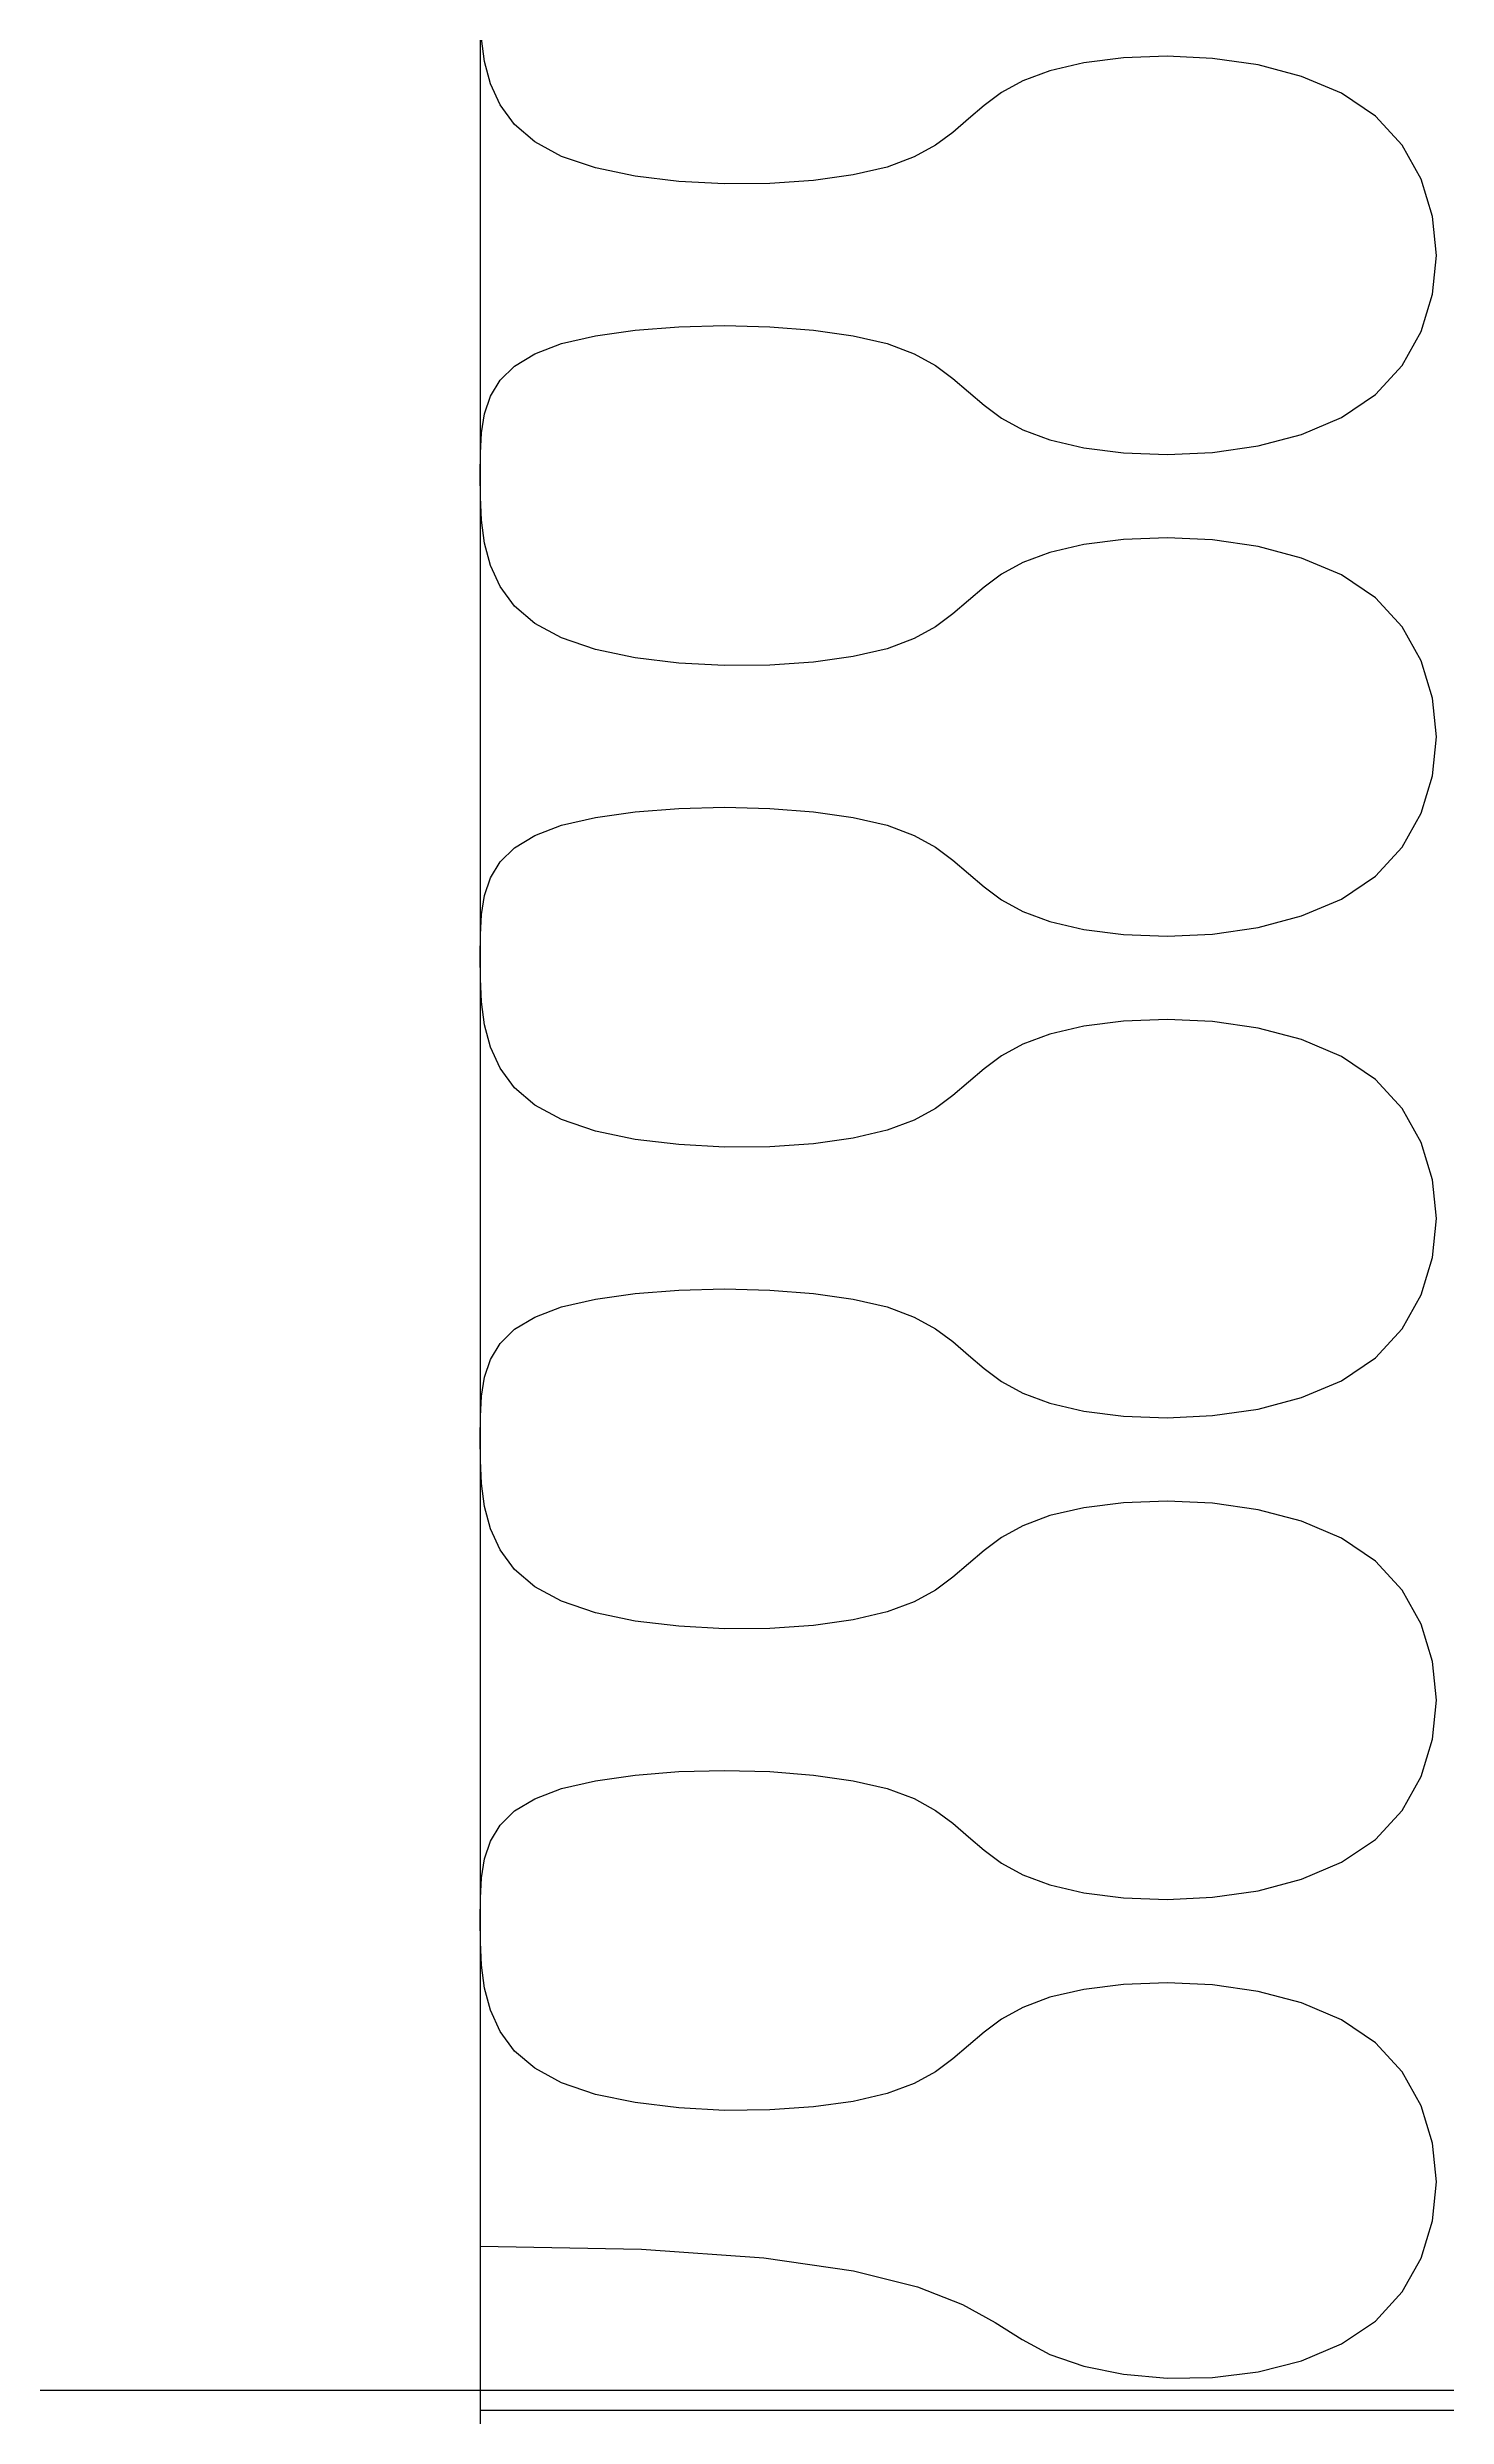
# Model space of a CAD drawing. Header units: millimetres. Extents: x -95178 to 274693, y -2232 to 263302.
# Drawn here: x 121795 to 122219, y 212327 to 213045 of the extents above; entities that cross this region are included whole.
import ezdxf

# ---------------------------------------------------------------- set-up
doc = ezdxf.new("R2010")
doc.units = ezdxf.units.MM
doc.layers.add('HATCH', color=9, linetype='Continuous')
doc.layers.add('TXT', color=3, linetype='Continuous')
doc.styles.add('ROMANS', font='romans.shx', dxfattribs={"width": 0.8})
doc.styles.add('view', font='romans.shx', dxfattribs={"width": 0.85})
doc.dimstyles.new('view', dxfattribs={"dimtxt": 2, "dimasz": 2, "dimexe": 1, "dimexo": 1, "dimgap": 1, "dimtad": 1, "dimdec": 0, "dimlfac": -1, "dimzin": 0, "dimdsep": 46, "dimtxsty": 'view', "dimcen": 2.5, "dimdle": 1.25, "dimclrd": 15, "dimclre": 15, "dimclrt": 3, "dimadec": 0, "dimazin": 0, "dimtfac": 0.9, "dimtdec": 0, "dimtofl": 0, "dimtmove": 2, "dimatfit": 0, "dimfxl": 1, "dimtolj": 1, "dimtzin": 0, "dimarcsym": 0})

# ---------------------------------------------------------------- blocks, each defined once
blk = doc.blocks.new('*D3')
at = {"layer": 'Defpoints', "color": 0, "transparency": 16777216}
for p in [(120731.83, 216562.82, 0), (122228.47, 216562.82, 0), (122228.47, 212334.82, 0)]:
    blk.add_point(p, dxfattribs=at)
at = {"layer": 'TXT', "color": 15, "lineweight": -2, "transparency": 16777216}
for p, q in [((122227.47, 216562.82, 0), (120730.83, 216562.82, 0)), ((120731.83, 212336.82, 0), (120731.83, 216560.82, 0)), ((120479.06, 214490.95, 0), (120477.06, 214490.95, 0)), ((120731.83, 214448.82, 0), (120479.06, 214490.95, 0)), ((122227.47, 212334.82, 0), (120730.83, 212334.82, 0))]:
    blk.add_line(p, q, dxfattribs=at)
at = {"layer": 'TXT', "color": 15, "transparency": 16777216}
for points in [[(120731.5, 216560.82, 0), (120732.17, 216560.82, 0), (120731.83, 216562.82, 0)], [(120731.5, 212336.82, 0), (120732.17, 212336.82, 0), (120731.83, 212334.82, 0)]]:
    blk.add_solid(points, dxfattribs=at)
at = {"layer": 'TXT', "color": 3, "transparency": 16777216, "insert": (120476.06, 214483.07, 0), "char_height": 2, "attachment_point": 5, "rotation": 90, "style": 'ROMANS'}
blk.add_mtext('\\A1;STATED DUCT', dxfattribs=at)

msp = doc.modelspace()

# ---------------------------------------------------------------- linework, layer by layer
at = {"color": 4}
for p, q in [((121926.474, 216864.819, 0), (121926.474, 212032.819, 0)), ((122222.474, 212328.819, 0), (121926.474, 212328.819, 0))]:
    msp.add_line(p, q, dxfattribs=at)
at = {"layer": 'HATCH'}
for p, q in [((121927.774, 213040.893, 0), (121926.859, 213047.834, 0)), ((121929.557, 213034.133, 0), (121927.774, 213040.893, 0)), ((122109.45, 213040.455, 0), (122099.14, 213038.086, 0)), ((122121.494, 213041.977, 0), (122109.45, 213040.455, 0)), ((122134.695, 213042.492, 0), (122121.494, 213041.977, 0)), ((122148.474, 213041.838, 0), (122134.695, 213042.492, 0)), ((122162.252, 213039.852, 0), (122148.474, 213041.838, 0)), ((122175.453, 213036.375, 0), (122162.252, 213039.852, 0)), ((121932.496, 213027.715, 0), (121929.557, 213034.133, 0)), ((122090.95, 213035.035, 0), (122084.494, 213031.471, 0)), ((122099.14, 213038.086, 0), (122090.95, 213035.035, 0)), ((122187.497, 213031.244, 0), (122175.453, 213036.375, 0)), ((121936.88, 213021.801, 0), (121932.496, 213027.715, 0)), ((122079.195, 213027.564, 0), (122074.474, 213023.486, 0)), ((122084.494, 213031.471, 0), (122079.195, 213027.564, 0)), ((122197.807, 213024.297, 0), (122187.497, 213031.244, 0)), ((121942.998, 213016.553, 0), (121936.88, 213021.801, 0)), ((122069.752, 213019.408, 0), (122064.453, 213015.502, 0)), ((122074.474, 213023.486, 0), (122069.752, 213019.408, 0)), ((122205.901, 213015.482, 0), (122197.807, 213024.297, 0)), ((121951.14, 213012.131, 0), (121942.998, 213016.553, 0)), ((121961.45, 213008.665, 0), (121951.14, 213012.131, 0)), ((122057.997, 213011.937, 0), (122049.807, 213008.886, 0)), ((122064.453, 213015.502, 0), (122057.997, 213011.937, 0)), ((122211.682, 213005.184, 0), (122205.901, 213015.482, 0)), ((121973.494, 213006.149, 0), (121961.45, 213008.665, 0)), ((121986.695, 213004.546, 0), (121973.494, 213006.149, 0)), ((122000.474, 213003.817, 0), (121986.695, 213004.546, 0)), ((122014.252, 213003.925, 0), (122000.474, 213003.817, 0)), ((122027.453, 213004.831, 0), (122014.252, 213003.925, 0)), ((122039.497, 213006.497, 0), (122027.453, 213004.831, 0)), ((122049.807, 213008.886, 0), (122039.497, 213006.497, 0)), ((122215.151, 212993.898, 0), (122211.682, 213005.184, 0)), ((122216.307, 212982.117, 0), (122215.151, 212993.898, 0)), ((122215.151, 212970.337, 0), (122216.307, 212982.117, 0)), ((122211.682, 212959.05, 0), (122215.151, 212970.337, 0)), ((121973.494, 212959.454, 0), (121986.695, 212960.481, 0)), ((121986.695, 212960.481, 0), (122000.474, 212960.823, 0)), ((122000.474, 212960.823, 0), (122014.252, 212960.481, 0)), ((122014.252, 212960.481, 0), (122027.453, 212959.454, 0)), ((121942.998, 212952.276, 0), (121951.14, 212955.348, 0)), ((121951.14, 212955.348, 0), (121961.45, 212957.743, 0)), ((121961.45, 212957.743, 0), (121973.494, 212959.454, 0)), ((122027.453, 212959.454, 0), (122039.497, 212957.743, 0)), ((122039.497, 212957.743, 0), (122049.807, 212955.348, 0)), ((122049.807, 212955.348, 0), (122057.997, 212952.297, 0)), ((122205.901, 212948.753, 0), (122211.682, 212959.05, 0)), ((121932.496, 212944.27, 0), (121936.88, 212948.568, 0)), ((121936.88, 212948.568, 0), (121942.998, 212952.276, 0)), ((122057.997, 212952.297, 0), (122064.453, 212948.732, 0)), ((122064.453, 212948.732, 0), (122069.752, 212944.826, 0)), ((122197.807, 212939.938, 0), (122205.901, 212948.753, 0)), ((121927.774, 212934.096, 0), (121929.557, 212939.43, 0)), ((121929.557, 212939.43, 0), (121932.496, 212944.27, 0)), ((122069.752, 212944.826, 0), (122074.474, 212940.748, 0)), ((122074.474, 212940.748, 0), (122079.195, 212936.67, 0)), ((122187.497, 212932.991, 0), (122197.807, 212939.938, 0)), ((121926.859, 212928.315, 0), (121927.774, 212934.096, 0)), ((122079.195, 212936.67, 0), (122084.494, 212932.764, 0)), ((122084.494, 212932.764, 0), (122090.95, 212929.199, 0)), ((122175.453, 212927.859, 0), (122187.497, 212932.991, 0)), ((121926.522, 212922.135, 0), (121926.859, 212928.315, 0)), ((122090.95, 212929.199, 0), (122099.14, 212926.148, 0)), ((122099.14, 212926.148, 0), (122109.45, 212923.78, 0)), ((122148.474, 212922.397, 0), (122162.252, 212924.382, 0)), ((122162.252, 212924.382, 0), (122175.453, 212927.859, 0)), ((121926.474, 212915.603, 0), (121926.522, 212922.135, 0)), ((122109.45, 212923.78, 0), (122121.494, 212922.257, 0)), ((122121.494, 212922.257, 0), (122134.695, 212921.742, 0)), ((122134.695, 212921.742, 0), (122148.474, 212922.397, 0)), ((121926.522, 212908.786, 0), (121926.474, 212915.603, 0)), ((121926.859, 212901.827, 0), (121926.522, 212908.786, 0)), ((121927.774, 212894.886, 0), (121926.859, 212901.827, 0)), ((122121.494, 212895.97, 0), (122109.45, 212894.447, 0)), ((122134.695, 212896.485, 0), (122121.494, 212895.97, 0)), ((122148.474, 212895.83, 0), (122134.695, 212896.485, 0)), ((122162.252, 212893.845, 0), (122148.474, 212895.83, 0)), ((121929.557, 212888.126, 0), (121927.774, 212894.886, 0)), ((122090.95, 212889.028, 0), (122084.494, 212885.463, 0)), ((122099.14, 212892.079, 0), (122090.95, 212889.028, 0)), ((122109.45, 212894.447, 0), (122099.14, 212892.079, 0)), ((122175.453, 212890.368, 0), (122162.252, 212893.845, 0)), ((122187.497, 212885.236, 0), (122175.453, 212890.368, 0)), ((121932.496, 212881.708, 0), (121929.557, 212888.126, 0)), ((121936.88, 212875.794, 0), (121932.496, 212881.708, 0)), ((122079.195, 212881.557, 0), (122074.474, 212877.479, 0)), ((122084.494, 212885.463, 0), (122079.195, 212881.557, 0)), ((122197.807, 212878.289, 0), (122187.497, 212885.236, 0)), ((121942.998, 212870.545, 0), (121936.88, 212875.794, 0)), ((122074.474, 212877.479, 0), (122069.752, 212873.401, 0)), ((122205.901, 212869.474, 0), (122197.807, 212878.289, 0)), ((121951.14, 212866.124, 0), (121942.998, 212870.545, 0)), ((122064.453, 212869.495, 0), (122057.997, 212865.93, 0)), ((122069.752, 212873.401, 0), (122064.453, 212869.495, 0)), ((122211.682, 212859.177, 0), (122205.901, 212869.474, 0)), ((121961.45, 212862.657, 0), (121951.14, 212866.124, 0)), ((121973.494, 212860.142, 0), (121961.45, 212862.657, 0)), ((121986.695, 212858.538, 0), (121973.494, 212860.142, 0)), ((122039.497, 212860.49, 0), (122027.453, 212858.823, 0)), ((122049.807, 212862.879, 0), (122039.497, 212860.49, 0)), ((122057.997, 212865.93, 0), (122049.807, 212862.879, 0)), ((122000.474, 212857.81, 0), (121986.695, 212858.538, 0)), ((122014.252, 212857.917, 0), (122000.474, 212857.81, 0)), ((122027.453, 212858.823, 0), (122014.252, 212857.917, 0)), ((122215.151, 212847.89, 0), (122211.682, 212859.177, 0)), ((122216.307, 212836.11, 0), (122215.151, 212847.89, 0)), ((122215.151, 212824.329, 0), (122216.307, 212836.11, 0)), ((122211.682, 212813.043, 0), (122215.151, 212824.329, 0)), ((121942.998, 212806.269, 0), (121951.14, 212809.341, 0)), ((121951.14, 212809.341, 0), (121961.45, 212811.736, 0)), ((121961.45, 212811.736, 0), (121973.494, 212813.447, 0)), ((121973.494, 212813.447, 0), (121986.695, 212814.474, 0)), ((121986.695, 212814.474, 0), (122000.474, 212814.816, 0)), ((122000.474, 212814.816, 0), (122014.252, 212814.474, 0)), ((122014.252, 212814.474, 0), (122027.453, 212813.447, 0)), ((122027.453, 212813.447, 0), (122039.497, 212811.736, 0)), ((122039.497, 212811.736, 0), (122049.807, 212809.341, 0)), ((122049.807, 212809.341, 0), (122057.997, 212806.29, 0)), ((122205.901, 212802.745, 0), (122211.682, 212813.043, 0)), ((121932.496, 212798.262, 0), (121936.88, 212802.56, 0)), ((121936.88, 212802.56, 0), (121942.998, 212806.269, 0)), ((122057.997, 212806.29, 0), (122064.453, 212802.725, 0)), ((122064.453, 212802.725, 0), (122069.752, 212798.818, 0)), ((122197.807, 212793.93, 0), (122205.901, 212802.745, 0)), ((121929.557, 212793.423, 0), (121932.496, 212798.262, 0)), ((122069.752, 212798.818, 0), (122074.474, 212794.741, 0)), ((121926.859, 212782.308, 0), (121927.774, 212788.089, 0)), ((121927.774, 212788.089, 0), (121929.557, 212793.423, 0)), ((122074.474, 212794.741, 0), (122079.195, 212790.663, 0)), ((122079.195, 212790.663, 0), (122084.494, 212786.756, 0)), ((122187.497, 212786.983, 0), (122197.807, 212793.93, 0)), ((121926.522, 212776.128, 0), (121926.859, 212782.308, 0)), ((122084.494, 212786.756, 0), (122090.95, 212783.192, 0)), ((122090.95, 212783.192, 0), (122099.14, 212780.141, 0)), ((122162.252, 212778.375, 0), (122175.453, 212781.852, 0)), ((122175.453, 212781.852, 0), (122187.497, 212786.983, 0)), ((121926.474, 212769.596, 0), (121926.522, 212776.128, 0)), ((122099.14, 212780.141, 0), (122109.45, 212777.772, 0)), ((122109.45, 212777.772, 0), (122121.494, 212776.25, 0)), ((122121.494, 212776.25, 0), (122134.695, 212775.735, 0)), ((122134.695, 212775.735, 0), (122148.474, 212776.389, 0)), ((122148.474, 212776.389, 0), (122162.252, 212778.375, 0)), ((121926.522, 212762.779, 0), (121926.474, 212769.596, 0)), ((121926.859, 212755.819, 0), (121926.522, 212762.779, 0)), ((121927.774, 212748.879, 0), (121926.859, 212755.819, 0)), ((121929.557, 212742.119, 0), (121927.774, 212748.879, 0)), ((122099.14, 212746.072, 0), (122090.95, 212743.02, 0)), ((122109.45, 212748.44, 0), (122099.14, 212746.072, 0)), ((122121.494, 212749.962, 0), (122109.45, 212748.44, 0)), ((122134.695, 212750.477, 0), (122121.494, 212749.962, 0)), ((122148.474, 212749.823, 0), (122134.695, 212750.477, 0)), ((122162.252, 212747.838, 0), (122148.474, 212749.823, 0)), ((122175.453, 212744.36, 0), (122162.252, 212747.838, 0)), ((121932.496, 212735.701, 0), (121929.557, 212742.119, 0)), ((122084.494, 212739.456, 0), (122079.195, 212735.549, 0)), ((122090.95, 212743.02, 0), (122084.494, 212739.456, 0)), ((122187.497, 212739.229, 0), (122175.453, 212744.36, 0)), ((122197.807, 212732.282, 0), (122187.497, 212739.229, 0)), ((121936.88, 212729.787, 0), (121932.496, 212735.701, 0)), ((122074.474, 212731.472, 0), (122069.752, 212727.394, 0)), ((122079.195, 212735.549, 0), (122074.474, 212731.472, 0)), ((122205.901, 212723.467, 0), (122197.807, 212732.282, 0)), ((121942.998, 212724.538, 0), (121936.88, 212729.787, 0)), ((121951.14, 212720.116, 0), (121942.998, 212724.538, 0)), ((122064.453, 212723.487, 0), (122057.997, 212719.923, 0)), ((122069.752, 212727.394, 0), (122064.453, 212723.487, 0)), ((122211.682, 212713.169, 0), (122205.901, 212723.467, 0)), ((121961.45, 212716.65, 0), (121951.14, 212720.116, 0)), ((121973.494, 212714.134, 0), (121961.45, 212716.65, 0)), ((122049.807, 212716.872, 0), (122039.497, 212714.483, 0)), ((122057.997, 212719.923, 0), (122049.807, 212716.872, 0)), ((121986.695, 212712.531, 0), (121973.494, 212714.134, 0)), ((122000.474, 212711.802, 0), (121986.695, 212712.531, 0)), ((122014.252, 212711.91, 0), (122000.474, 212711.802, 0)), ((122027.453, 212712.816, 0), (122014.252, 212711.91, 0)), ((122039.497, 212714.483, 0), (122027.453, 212712.816, 0)), ((122215.151, 212701.883, 0), (122211.682, 212713.169, 0)), ((122216.307, 212690.103, 0), (122215.151, 212701.883, 0)), ((122215.151, 212678.322, 0), (122216.307, 212690.103, 0)), ((122211.682, 212667.036, 0), (122215.151, 212678.322, 0)), ((121951.14, 212663.333, 0), (121961.45, 212665.729, 0)), ((121961.45, 212665.729, 0), (121973.494, 212667.44, 0)), ((121973.494, 212667.44, 0), (121986.695, 212668.466, 0)), ((121986.695, 212668.466, 0), (122000.474, 212668.808, 0)), ((122000.474, 212668.808, 0), (122014.252, 212668.466, 0)), ((122014.252, 212668.466, 0), (122027.453, 212667.44, 0)), ((122027.453, 212667.44, 0), (122039.497, 212665.729, 0)), ((122039.497, 212665.729, 0), (122049.807, 212663.333, 0)), ((122205.901, 212656.738, 0), (122211.682, 212667.036, 0)), ((121936.88, 212656.553, 0), (121942.998, 212660.262, 0)), ((121942.998, 212660.262, 0), (121951.14, 212663.333, 0)), ((122049.807, 212663.333, 0), (122057.997, 212660.282, 0)), ((122057.997, 212660.282, 0), (122064.453, 212656.718, 0)), ((121929.557, 212647.415, 0), (121932.496, 212652.255, 0)), ((121932.496, 212652.255, 0), (121936.88, 212656.553, 0)), ((122064.453, 212656.718, 0), (122069.752, 212652.811, 0)), ((122069.752, 212652.811, 0), (122074.474, 212648.733, 0)), ((122197.807, 212647.923, 0), (122205.901, 212656.738, 0)), ((121927.774, 212642.081, 0), (121929.557, 212647.415, 0)), ((122074.474, 212648.733, 0), (122079.195, 212644.656, 0)), ((122079.195, 212644.656, 0), (122084.494, 212640.749, 0)), ((122187.497, 212640.976, 0), (122197.807, 212647.923, 0)), ((121926.859, 212636.3, 0), (121927.774, 212642.081, 0)), ((122084.494, 212640.749, 0), (122090.95, 212637.185, 0)), ((122090.95, 212637.185, 0), (122099.14, 212634.133, 0)), ((122175.453, 212635.845, 0), (122187.497, 212640.976, 0)), ((121926.474, 212623.589, 0), (121926.522, 212630.12, 0)), ((121926.522, 212630.12, 0), (121926.859, 212636.3, 0)), ((122099.14, 212634.133, 0), (122109.45, 212631.765, 0)), ((122109.45, 212631.765, 0), (122121.494, 212630.243, 0)), ((122121.494, 212630.243, 0), (122134.695, 212629.728, 0)), ((122134.695, 212629.728, 0), (122148.474, 212630.382, 0)), ((122148.474, 212630.382, 0), (122162.252, 212632.367, 0)), ((122162.252, 212632.367, 0), (122175.453, 212635.845, 0)), ((121926.522, 212616.772, 0), (121926.474, 212623.589, 0)), ((121926.859, 212609.812, 0), (121926.522, 212616.772, 0)), ((121927.774, 212602.871, 0), (121926.859, 212609.812, 0)), ((121929.557, 212596.111, 0), (121927.774, 212602.871, 0)), ((122109.45, 212602.433, 0), (122099.14, 212600.064, 0)), ((122121.494, 212603.955, 0), (122109.45, 212602.433, 0)), ((122134.695, 212604.47, 0), (122121.494, 212603.955, 0)), ((122148.474, 212603.816, 0), (122134.695, 212604.47, 0)), ((122162.252, 212601.831, 0), (122148.474, 212603.816, 0)), ((122175.453, 212598.353, 0), (122162.252, 212601.831, 0)), ((121932.496, 212589.694, 0), (121929.557, 212596.111, 0)), ((122090.95, 212597.013, 0), (122084.494, 212593.449, 0)), ((122099.14, 212600.064, 0), (122090.95, 212597.013, 0)), ((122187.497, 212593.222, 0), (122175.453, 212598.353, 0)), ((121936.88, 212583.78, 0), (121932.496, 212589.694, 0)), ((122079.195, 212589.542, 0), (122074.474, 212585.464, 0)), ((122084.494, 212593.449, 0), (122079.195, 212589.542, 0)), ((122197.807, 212586.275, 0), (122187.497, 212593.222, 0)), ((121942.998, 212578.531, 0), (121936.88, 212583.78, 0)), ((122069.752, 212581.387, 0), (122064.453, 212577.48, 0)), ((122074.474, 212585.464, 0), (122069.752, 212581.387, 0)), ((122205.901, 212577.46, 0), (122197.807, 212586.275, 0)), ((121951.14, 212574.109, 0), (121942.998, 212578.531, 0)), ((121961.45, 212570.643, 0), (121951.14, 212574.109, 0)), ((122057.997, 212573.916, 0), (122049.807, 212570.864, 0)), ((122064.453, 212577.48, 0), (122057.997, 212573.916, 0)), ((122211.682, 212567.162, 0), (122205.901, 212577.46, 0)), ((121973.494, 212568.127, 0), (121961.45, 212570.643, 0)), ((121986.695, 212566.524, 0), (121973.494, 212568.127, 0)), ((122000.474, 212565.795, 0), (121986.695, 212566.524, 0)), ((122014.252, 212565.903, 0), (122000.474, 212565.795, 0)), ((122027.453, 212566.809, 0), (122014.252, 212565.903, 0)), ((122039.497, 212568.475, 0), (122027.453, 212566.809, 0)), ((122049.807, 212570.864, 0), (122039.497, 212568.475, 0)), ((122215.151, 212555.876, 0), (122211.682, 212567.162, 0)), ((122216.307, 212544.095, 0), (122215.151, 212555.876, 0)), ((122215.151, 212532.315, 0), (122216.307, 212544.095, 0)), ((122211.682, 212521.028, 0), (122215.151, 212532.315, 0)), ((121973.494, 212521.432, 0), (121986.695, 212522.459, 0)), ((121986.695, 212522.459, 0), (122000.474, 212522.801, 0)), ((122000.474, 212522.801, 0), (122014.252, 212522.459, 0)), ((122014.252, 212522.459, 0), (122027.453, 212521.432, 0)), ((121942.998, 212514.254, 0), (121951.14, 212517.326, 0)), ((121951.14, 212517.326, 0), (121961.45, 212519.721, 0)), ((121961.45, 212519.721, 0), (121973.494, 212521.432, 0)), ((122027.453, 212521.432, 0), (122039.497, 212519.721, 0)), ((122039.497, 212519.721, 0), (122049.807, 212517.326, 0)), ((122049.807, 212517.326, 0), (122057.997, 212514.275, 0)), ((122205.901, 212510.731, 0), (122211.682, 212521.028, 0)), ((121932.496, 212506.248, 0), (121936.88, 212510.546, 0)), ((121936.88, 212510.546, 0), (121942.998, 212514.254, 0)), ((122057.997, 212514.275, 0), (122064.453, 212510.711, 0)), ((122064.453, 212510.711, 0), (122069.752, 212506.804, 0)), ((122197.807, 212501.916, 0), (122205.901, 212510.731, 0)), ((121927.774, 212496.074, 0), (121929.557, 212501.408, 0)), ((121929.557, 212501.408, 0), (121932.496, 212506.248, 0)), ((122069.752, 212506.804, 0), (122074.474, 212502.726, 0)), ((122074.474, 212502.726, 0), (122079.195, 212498.648, 0)), ((122187.497, 212494.969, 0), (122197.807, 212501.916, 0)), ((121926.859, 212490.293, 0), (121927.774, 212496.074, 0)), ((122079.195, 212498.648, 0), (122084.494, 212494.742, 0)), ((122084.494, 212494.742, 0), (122090.95, 212491.177, 0)), ((122175.453, 212489.837, 0), (122187.497, 212494.969, 0)), ((121926.522, 212484.113, 0), (121926.859, 212490.293, 0)), ((122090.95, 212491.177, 0), (122099.14, 212488.126, 0)), ((122099.14, 212488.126, 0), (122109.45, 212485.758, 0)), ((122148.474, 212484.375, 0), (122162.252, 212486.36, 0)), ((122162.252, 212486.36, 0), (122175.453, 212489.837, 0)), ((121926.474, 212477.581, 0), (121926.522, 212484.113, 0)), ((122109.45, 212485.758, 0), (122121.494, 212484.235, 0)), ((122121.494, 212484.235, 0), (122134.695, 212483.721, 0)), ((122134.695, 212483.721, 0), (122148.474, 212484.375, 0)), ((121926.522, 212470.764, 0), (121926.474, 212477.581, 0)), ((121926.859, 212463.805, 0), (121926.522, 212470.764, 0)), ((121927.774, 212456.864, 0), (121926.859, 212463.805, 0)), ((122121.494, 212457.948, 0), (122109.45, 212456.425, 0)), ((122134.695, 212458.463, 0), (122121.494, 212457.948, 0)), ((122148.474, 212457.808, 0), (122134.695, 212458.463, 0)), ((122162.252, 212455.823, 0), (122148.474, 212457.808, 0)), ((121929.557, 212450.104, 0), (121927.774, 212456.864, 0)), ((122090.95, 212451.006, 0), (122084.494, 212447.441, 0)), ((122099.14, 212454.057, 0), (122090.95, 212451.006, 0)), ((122109.45, 212456.425, 0), (122099.14, 212454.057, 0)), ((122175.453, 212452.346, 0), (122162.252, 212455.823, 0)), ((122187.497, 212447.214, 0), (122175.453, 212452.346, 0)), ((121932.496, 212443.686, 0), (121929.557, 212450.104, 0)), ((121936.88, 212437.772, 0), (121932.496, 212443.686, 0)), ((122079.195, 212443.535, 0), (122074.474, 212439.457, 0)), ((122084.494, 212447.441, 0), (122079.195, 212443.535, 0)), ((122197.807, 212440.267, 0), (122187.497, 212447.214, 0)), ((121942.998, 212432.524, 0), (121936.88, 212437.772, 0)), ((122074.474, 212439.457, 0), (122069.752, 212435.379, 0)), ((122205.901, 212431.452, 0), (122197.807, 212440.267, 0)), ((121951.14, 212428.102, 0), (121942.998, 212432.524, 0)), ((122064.453, 212431.473, 0), (122057.997, 212427.908, 0)), ((122069.752, 212435.379, 0), (122064.453, 212431.473, 0)), ((122211.682, 212421.155, 0), (122205.901, 212431.452, 0)), ((121961.45, 212424.636, 0), (121951.14, 212428.102, 0)), ((121973.494, 212422.12, 0), (121961.45, 212424.636, 0)), ((121986.695, 212420.516, 0), (121973.494, 212422.12, 0)), ((122039.497, 212422.468, 0), (122027.453, 212420.801, 0)), ((122049.807, 212424.857, 0), (122039.497, 212422.468, 0)), ((122057.997, 212427.908, 0), (122049.807, 212424.857, 0)), ((122000.474, 212419.788, 0), (121986.695, 212420.516, 0)), ((122014.252, 212419.895, 0), (122000.474, 212419.788, 0)), ((122027.453, 212420.801, 0), (122014.252, 212419.895, 0)), ((122215.151, 212409.869, 0), (122211.682, 212421.155, 0)), ((122216.307, 212398.088, 0), (122215.151, 212409.869, 0)), ((122215.151, 212386.307, 0), (122216.307, 212398.088, 0)), ((122211.682, 212375.021, 0), (122215.151, 212386.307, 0)), ((121926.474, 212378.619, 0), (121975.373, 212377.656, 0)), ((121975.373, 212377.656, 0), (122012.421, 212375.026, 0)), ((122012.421, 212375.026, 0), (122039.642, 212371.112, 0)), ((122205.901, 212364.723, 0), (122211.682, 212375.021, 0)), ((122039.642, 212371.112, 0), (122059.057, 212366.3, 0)), ((122059.057, 212366.3, 0), (122072.691, 212360.975, 0)), ((122197.807, 212355.909, 0), (122205.901, 212364.723, 0)), ((122072.691, 212360.975, 0), (122082.567, 212355.521, 0)), ((122082.567, 212355.521, 0), (122090.709, 212350.324, 0)), ((122090.709, 212350.324, 0), (122099.14, 212345.769, 0)), ((122187.497, 212348.969, 0), (122197.807, 212355.909, 0)), ((122099.14, 212345.769, 0), (122109.45, 212342.196, 0)), ((122162.252, 212340.545, 0), (122175.453, 212343.887, 0)), ((122175.453, 212343.887, 0), (122187.497, 212348.969, 0)), ((122109.45, 212342.196, 0), (122121.494, 212339.768, 0)), ((122121.494, 212339.768, 0), (122134.695, 212338.604, 0)), ((122134.695, 212338.604, 0), (122148.474, 212338.824, 0)), ((122148.474, 212338.824, 0), (122162.252, 212340.545, 0))]:
    msp.add_line(p, q, dxfattribs=at)

# ---------------------------------------------------------------- dimensions: what is measured, and where the dimension line sits
at = {"layer": 'TXT'}
dim = msp.add_linear_dim(base=(120731.833, 216562.819, 0), p1=(122228.474, 212334.819, 0), p2=(122228.474, 216562.819, 0), angle=90, text='STATED DUCT', dimstyle='view', override={"dimtad": 0, "dimtih": 1, "dimlfac": 1, "dimrnd": 5, "dimtxsty": 'ROMANS', "dimcen": 3, "dimdle": 0, "dimtp": 50, "dimtm": 3, "dimtfac": 1, "dimtdec": 4, "dimtofl": 1, "dimtmove": 1, "dimatfit": 3}, dxfattribs=at)
dim.commit()
dim.dimension.update_dxf_attribs({"geometry": '*D3', "text_midpoint": (120476.061, 214490.952, 0), "dimtype": 160, "text_rotation": 90})

doc.saveas('drawing.dxf')
